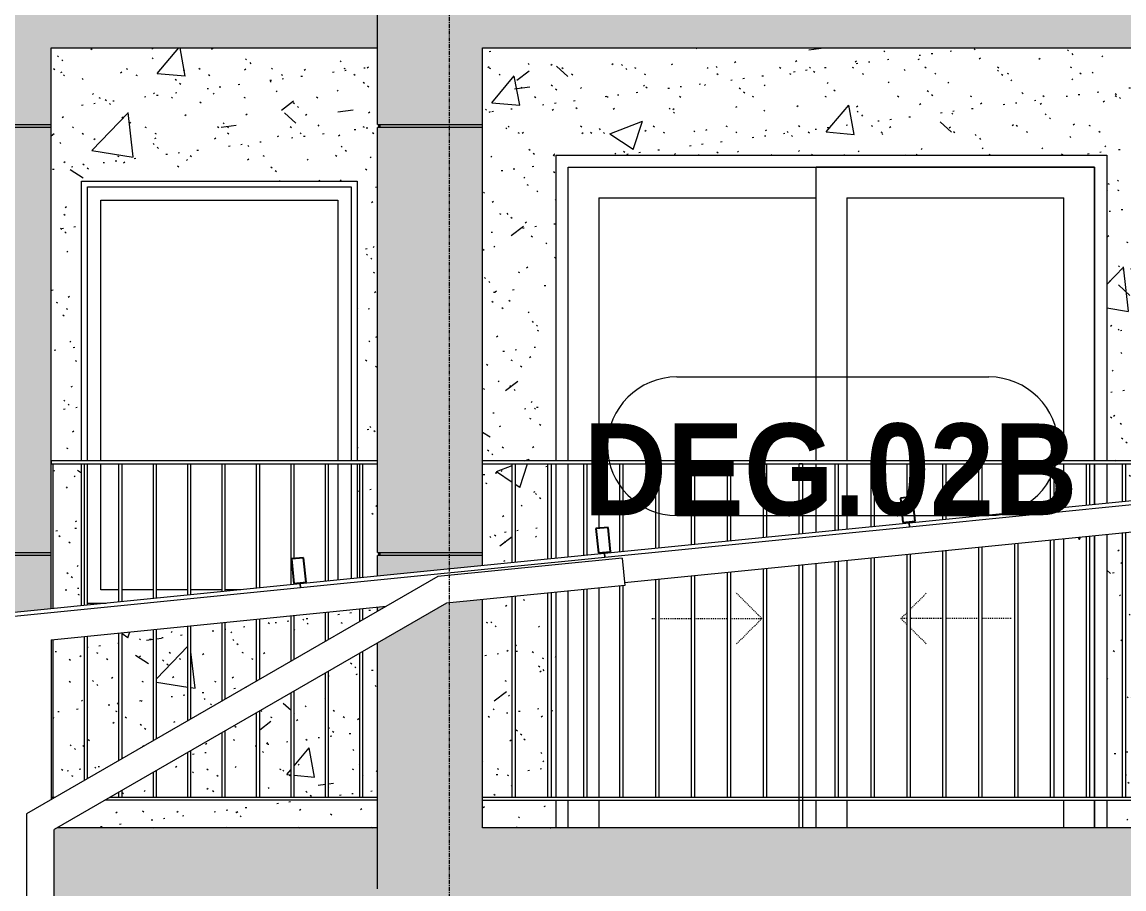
# Model space of a CAD drawing. Header units: millimetres. Extents: x 1240 to 198004, y -7796 to 35300.
# Drawn here: x 60340 to 63941, y 2200 to 5035 of the extents above; entities that cross this region are included whole.
import ezdxf

# ---------------------------------------------------------------- set-up
doc = ezdxf.new("R2010")
doc.units = ezdxf.units.MM
doc.linetypes.add('Dash', pattern=[6, 3, -3])
doc.linetypes.add('Grid Line', pattern=[22.225, 12.7, -3.175, 3.175, -3.175])
for name, color, linetype, lineweight in [('0-1', 7, 'Continuous', 5), ('A-DOOR', 31, 'Continuous', 9), ('A-DOOR-FRAM', 31, 'Continuous', 9), ('A-DOOR-HDLN', 31, 'Dash', 18), ('A-DOOR-IDEN', 31, 'Continuous', 9), ('A-FLOR-HRAL', 11, 'Continuous', 9), ('A-FLOR-HRAL-1', 253, 'Continuous', 9), ('A-GLAZ-1', 7, 'Continuous', 9), ('A-GLAZ-2', 253, 'Continuous', 9), ('A-GLAZ-CURT', 52, 'Continuous', 9), ('A-GLAZ-CURT-1', 52, 'Continuous', 18), ('A-GLAZ-CWMG', 51, 'Continuous', 9), ('A-GLAZ-CWMG-1', 51, 'Continuous', 25), ('A-WALL', 113, 'Continuous', 9), ('A-WALL-PATT-2', 9, 'Continuous', 9), ('A-WALL-PATT-3', 111, 'Continuous', 5), ('I-WALL-1', 7, 'Continuous', 9), ('S-COLS', 52, 'Continuous', 9), ('S-GRID-1', 1, 'Grid Line', 9)]:
    doc.layers.add(name, color=color, linetype=linetype, lineweight=lineweight)
doc.styles.add('Arial_B_2', font='arialbd.ttf', dxfattribs={"width": 0.9, "height": 300})
pattern_1 = [(50, (377.7, 0), (1093.104, -95.634), [114.3, -1257.3]), (355, (377.7, 0), (-211.457, 1146.34), [91.44, -1005.84]), (100.451, (468.8, -8), (881.656, 1050.7), [97.14, -1068.54]), (46.184, (377.7, 304.8), (1626.475, -252.257), [171.45, -1885.95]), (96.636, (513.3, 283.8), (1424.416, 1484.565), [145.71, -1602.81]), (351.184, (377.7, 304.8), (1424.43, 1484.55), [137.16, -1508.76]), (21, (530.1, 228.6), (909.686, -613.591), [114.3, -1257.3]), (326, (530.1, 228.6), (370.812, 1105.129), [91.44, -1005.84]), (71.451, (606, 177.5), (1280.503, 491.528), [97.14, -1068.54]), (37.5, (377.74, 0), (18.5313, 507.3303), [50.292, -943.356, 50.292, -970.788, -1009.65]), (37.5, (377.74, 0), (18.5313, 507.3303), [-2014.728, 50.292, -959.358]), (7.5, (377.74, 0), (400.9178, 601.0836), [50.292, -531.876, 50.292, -920.496, -384.81]), (7.5, (377.74, 0), (400.9178, 601.0836), [-1552.956, 50.292, -334.518]), (327.5, (37.9, 0), (813.5452, -34.3737), [50.292, -330.708, 50.292, -1138.428, -1577.34]), (327.5, (37.9, 0), (813.5452, -34.3737), [-1569.72, 50.292, -1527.048]), (317.5, (-114.5, 0), (888.7755, 152.56), [50.292, -445.008, 50.292, -739.14, -1120.14]), (317.5, (-114.5, 0), (888.7755, 152.56), [-1284.732, 50.292, -1069.848])]
pattern_2 = [(37.5, (377.74, 0), (-4.79953, 146.8239), [5.029, -110.795, 5.029, -124.511, -123.825]), (37.5, (377.74, 0), (-4.79953, 146.8239), [-245.364, 5.029, -118.796]), (7.5, (377.74, 0), (134.85743, 215.0472), [5.029, -57.455, 5.029, -99.365, -40.005]), (7.5, (377.74, 0), (134.85743, 215.0472), [-166.878, 5.029, -34.976]), (327.5, (284.02, 0), (237.29776, 0.4316), [5.029, -33.071, 5.029, -132.131, -179.07]), (327.5, (284.02, 0), (237.29776, 0.4316), [-175.26, 5.029, -174.041]), (317.5, (284.02, 0), (229.06706, 66.8792), [5.029, -14.021, 5.029, -84.887, -102.87]), (317.5, (284.02, 0), (229.06706, 66.8792), [-108.966, 5.029, -97.841])]

# ---------------------------------------------------------------- blocks, each defined once
blk = doc.blocks.new('M_Fixed - 900 x 1400-V13-TKCS_MẶT ĐỨNG NỘI KHU 1')
at = {"layer": 'A-GLAZ-1'}
for p, q in [((60553.9, 4496), (61415.9, 4496)), ((60553.9, 3600), (60553.9, 4496)), ((61415.9, 4496), (61415.9, 3600)), ((60597.9, 4452), (61371.9, 4452)), ((60597.9, 3600), (60597.9, 4452)), ((61371.9, 4452), (61371.9, 3600)), ((60597.9, 3178), (60597.9, 3590)), ((61371.9, 3590), (61371.9, 3209.7)), ((61415.9, 3590), (61415.9, 3214.1)), ((60656.9, 3178), (60597.9, 3178)), ((60769.4, 3178), (60666.9, 3178)), ((60881.9, 3178), (60779.4, 3178)), ((60994.4, 3178), (60891.9, 3178)), ((61055.3, 3178), (61004.4, 3178)), ((60615.2, 3134), (60554.4, 3134))]:
    blk.add_line(p, q, dxfattribs=at)
blk = doc.blocks.new('Railing - 10mm-V14-TKCS_MẶT ĐỨNG NỘI KHU 1')
at = {"layer": 'A-FLOR-HRAL-1'}
for p, q in [((60544.4, 3126.9), (60544.4, 3590)), ((60554.4, 3127.9), (60554.4, 3590)), ((60544.4, 2555.4), (60544.4, 3025.9)), ((60554.4, 2561.2), (60554.4, 3026.9))]:
    blk.add_line(p, q, dxfattribs=at)
blk = doc.blocks.new('Railing - 10mm-V15-TKCS_MẶT ĐỨNG NỘI KHU 1')
at = {"layer": 'A-FLOR-HRAL-1'}
for p, q in [((60656.9, 3138.2), (60656.9, 3590)), ((60666.9, 3139.2), (60666.9, 3590)), ((60656.9, 2620.3), (60656.9, 3037.2)), ((60666.9, 2626.1), (60666.9, 3038.2)), ((60666.9, 2500), (60666.9, 2522.2)), ((60656.9, 2500), (60656.9, 2516.4))]:
    blk.add_line(p, q, dxfattribs=at)
blk = doc.blocks.new('Railing - 10mm-V16-TKCS_MẶT ĐỨNG NỘI KHU 1')
at = {"layer": 'A-FLOR-HRAL-1'}
for p, q in [((60769.4, 3149.4), (60769.4, 3590)), ((60779.4, 3150.4), (60779.4, 3590)), ((60769.4, 2685.3), (60769.4, 3048.4)), ((60779.4, 2691.1), (60779.4, 3049.4)), ((60769.4, 2500), (60769.4, 2581.4)), ((60779.4, 2500), (60779.4, 2587.1))]:
    blk.add_line(p, q, dxfattribs=at)
blk = doc.blocks.new('Railing - 10mm-V17-TKCS_MẶT ĐỨNG NỘI KHU 1')
at = {"layer": 'A-FLOR-HRAL-1'}
for p, q in [((60881.9, 3160.7), (60881.9, 3590)), ((60891.9, 3161.7), (60891.9, 3590)), ((60881.9, 2750.2), (60881.9, 3059.7)), ((60891.9, 2756), (60891.9, 3060.7)), ((60881.9, 2500), (60881.9, 2646.3)), ((60891.9, 2500), (60891.9, 2652.1))]:
    blk.add_line(p, q, dxfattribs=at)
blk = doc.blocks.new('Railing - 10mm-V18-TKCS_MẶT ĐỨNG NỘI KHU 1')
at = {"layer": 'A-FLOR-HRAL-1'}
for p, q in [((60994.4, 3171.9), (60994.4, 3590)), ((61004.4, 3172.9), (61004.4, 3590)), ((60994.4, 2815.2), (60994.4, 3070.9)), ((61004.4, 2821), (61004.4, 3071.9)), ((60994.4, 2500), (60994.4, 2711.3)), ((61004.4, 2500), (61004.4, 2717))]:
    blk.add_line(p, q, dxfattribs=at)
blk = doc.blocks.new('Railing - 10mm-V19-TKCS_MẶT ĐỨNG NỘI KHU 1')
at = {"layer": 'A-FLOR-HRAL-1'}
for p, q in [((61106.9, 3183.2), (61106.9, 3590)), ((61116.9, 3184.2), (61116.9, 3590)), ((61106.9, 2880.1), (61106.9, 3082.2)), ((61116.9, 2885.9), (61116.9, 3083.2)), ((61106.9, 2500), (61106.9, 2776.2)), ((61116.9, 2500), (61116.9, 2782))]:
    blk.add_line(p, q, dxfattribs=at)
blk = doc.blocks.new('Railing - 10mm-V20-TKCS_MẶT ĐỨNG NỘI KHU 1')
at = {"layer": 'A-FLOR-HRAL-1'}
for p, q in [((61219.4, 3194.4), (61219.4, 3590)), ((61229.4, 3279.8), (61229.4, 3590)), ((61229.4, 3195.4), (61229.4, 3199.4)), ((61219.4, 2945.1), (61219.4, 3093.4)), ((61229.4, 2950.9), (61229.4, 3094.4)), ((61229.4, 2500), (61229.4, 2846.9)), ((61219.4, 2500), (61219.4, 2841.2))]:
    blk.add_line(p, q, dxfattribs=at)
blk = doc.blocks.new('Railing - 10mm-V21-TKCS_MẶT ĐỨNG NỘI KHU 1')
at = {"layer": 'A-FLOR-HRAL-1'}
for p, q in [((61331.9, 3205.7), (61331.9, 3590)), ((61341.9, 3206.7), (61341.9, 3590)), ((61331.9, 3010), (61331.9, 3104.7)), ((61341.9, 3015.8), (61341.9, 3105.7)), ((61331.9, 2500), (61331.9, 2906.1)), ((61341.9, 2500), (61341.9, 2911.9))]:
    blk.add_line(p, q, dxfattribs=at)
blk = doc.blocks.new('Railing - 10mm-V22-TKCS_MẶT ĐỨNG NỘI KHU 1')
at = {"layer": 'A-FLOR-HRAL-1'}
for p, q in [((61444.4, 3216.9), (61444.4, 3590)), ((61454.4, 3217.9), (61454.4, 3590)), ((61444.4, 3075), (61444.4, 3115.9)), ((61454.4, 3080.8), (61454.4, 3116.9)), ((61444.4, 2500), (61444.4, 2971.1)), ((61454.4, 2500), (61454.4, 2976.8))]:
    blk.add_line(p, q, dxfattribs=at)
blk = doc.blocks.new('Railing - 50 x 10mm-V23-TKCS_MẶT ĐỨNG NỘI KHU 1')
at = {"layer": 'A-FLOR-HRAL-1'}
for p, q in [((60435.3, 3590), (60441.9, 3590)), ((60441.9, 3116.7), (60441.9, 3590)), ((60441.9, 2496.2), (60441.9, 3015.8))]:
    blk.add_line(p, q, dxfattribs=at)
blk = doc.blocks.new('Railing - Railing-641413-TKCS_MẶT ĐỨNG NỘI KHU 1')
at = {"layer": 'A-FLOR-HRAL-1'}
for p, q in [((60436.9, 2493.3), (60436.9, 2500)), ((60436.9, 2500), (60448.5, 2500)), ((61501.9, 2490), (60611.2, 2490)), ((60628.5, 2500), (61501.9, 2500))]:
    blk.add_line(p, q, dxfattribs=at)
for name in ['Railing - 50 x 10mm-V23-TKCS_MẶT ĐỨNG NỘI KHU 1', 'Railing - 10mm-V14-TKCS_MẶT ĐỨNG NỘI KHU 1', 'Railing - 10mm-V15-TKCS_MẶT ĐỨNG NỘI KHU 1', 'Railing - 10mm-V16-TKCS_MẶT ĐỨNG NỘI KHU 1', 'Railing - 10mm-V17-TKCS_MẶT ĐỨNG NỘI KHU 1', 'Railing - 10mm-V18-TKCS_MẶT ĐỨNG NỘI KHU 1', 'Railing - 10mm-V19-TKCS_MẶT ĐỨNG NỘI KHU 1', 'Railing - 10mm-V20-TKCS_MẶT ĐỨNG NỘI KHU 1', 'Railing - 10mm-V21-TKCS_MẶT ĐỨNG NỘI KHU 1', 'Railing - 10mm-V22-TKCS_MẶT ĐỨNG NỘI KHU 1']:
    blk.add_blockref(name, (0, 0))
blk = doc.blocks.new('Top Rail Type - Top Rail_Internal_-641414-TKCS_MẶT ĐỨNG NỘI KHU 1')
at = {"layer": 'A-FLOR-HRAL-1'}
for p, q in [((60436.9, 3590), (60436.9, 3600)), ((61501.9, 3600), (60436.9, 3600)), ((60436.9, 3590), (61501.9, 3590))]:
    blk.add_line(p, q, dxfattribs=at)
blk = doc.blocks.new('NCV_TKTC_TANG 1_rvt-1-TKCS_MẶT ĐỨNG NỘI KHU 1')
at = {"layer": 'A-WALL-PATT-2'}
h = blk.add_hatch(dxfattribs=at)
h.set_pattern_fill('FP_5', color=256, style=0, pattern_type=2)
h.set_pattern_definition(pattern_1)
h.paths.add_polyline_path([(60455.3, 2400), (61501.9, 2400), (61501.9, 2490), (60611.2, 2490), (60599.5, 2483.2)])
h.paths.add_polyline_path([(61341.9, 2500), (61444.4, 2500), (61444.4, 2971.1), (61341.9, 2911.9)])
h.paths.add_polyline_path([(61454.4, 2500), (61501.9, 2500), (61501.9, 3004.3), (61454.4, 2976.8)])
h.paths.add_polyline_path([(60448.5, 2500), (60544.4, 2555.4), (60544.4, 3025.9), (60441.9, 3015), (60441.9, 2500), (60445.3, 2500)])
h.paths.add_polyline_path([(61230.9, 2500), (61331.9, 2500), (61331.9, 2906.1), (61229.4, 2846.9), (61229.4, 2500)])
h.paths.add_polyline_path([(60994.4, 2500), (60992.8, 2710.3), (60891.9, 2652.1), (60891.9, 2500)])
h.paths.add_polyline_path([(60628.5, 2500), (60656.9, 2500), (60656.9, 2516.4)])
h.paths.add_polyline_path([(60666.9, 2500), (60769.4, 2500), (60769.4, 2581.4), (60666.9, 2522.2)])
h.paths.add_polyline_path([(61219.4, 2500), (61219.4, 2841.2), (61116.9, 2782), (61116.9, 2500)])
h.paths.add_polyline_path([(60779.4, 2500), (60881.9, 2500), (60881.9, 2646.3), (60779.4, 2587.1)])
h.paths.add_polyline_path([(61106.9, 2500), (61106.9, 2776.2), (61004.4, 2717), (61004.4, 2500)])
h.paths.add_polyline_path([(60554.4, 2561.2), (60656.9, 2620.3), (60656.9, 3037.2), (60554.4, 3026.9), (60554.4, 2968)])
h.paths.add_polyline_path([(60666.9, 2626.1), (60769.4, 2685.3), (60769.4, 3048.4), (60666.9, 3038.2), (60666.9, 2968)])
h.paths.add_polyline_path([(60779.4, 2691.1), (60881.9, 2750.2), (60881.9, 3059.7), (60779.4, 3049.4), (60779.4, 2898.9)])
h.paths.add_polyline_path([(60891.9, 2756), (60994.4, 2815.2), (60994.4, 3070.9), (60891.9, 3060.7), (60891.9, 2799.5)])
h.paths.add_polyline_path([(61004.4, 2821), (61106.9, 2880.1), (61106.9, 3082.2), (61004.4, 3071.9), (61004.4, 2968)])
h.paths.add_polyline_path([(61116.9, 2885.9), (61219.4, 2945.1), (61219.4, 3093.4), (61116.9, 3083.2), (61116.9, 2968)])
h.paths.add_polyline_path([(61229.4, 2950.9), (61331.9, 3010), (61331.9, 3104.7), (61229.4, 3094.4), (61229.4, 2968)])
h.paths.add_polyline_path([(61341.9, 3015.8), (61444.4, 3075), (61444.4, 3115.9), (61341.9, 3105.7)])
h.paths.add_polyline_path([(61454.4, 3080.8), (61501.9, 3108.2), (61501.9, 3121.7), (61454.4, 3116.9), (61454.4, 3112)])
h.paths.add_polyline_path([(60441.9, 3116.7), (60534.9, 3126), (60534.9, 3590), (60441.9, 3590), (60441.9, 3197.4)])
h.paths.add_polyline_path([(61434.9, 3216), (61444.4, 3216.9), (61444.4, 3590), (61434.9, 3590), (61434.9, 3221.7)])
h.paths.add_polyline_path([(61454.4, 3217.9), (61501.9, 3222.7), (61501.9, 3290), (61505.9, 3290), (61505.9, 3300), (61501.9, 3300), (61501.9, 3590), (61454.4, 3590), (61454.4, 3221.7)])
h.paths.add_polyline_path([(60436.9, 3590), (60436.9, 3600), (60534.9, 3600), (60534.9, 4515), (61434.9, 4515), (61434.9, 3600), (61501.9, 3600), (61501.9, 4690), (61505.9, 4690), (61505.9, 4700), (61501.9, 4700), (61501.9, 4950), (60435.3, 4950), (60435.3, 3590)])
h = blk.add_hatch(dxfattribs=at)
h.set_pattern_fill('FP_4', color=256, style=0, pattern_type=2)
h.set_pattern_definition(pattern_2)
h.paths.add_polyline_path([(60455.3, 2400), (61501.9, 2400), (61501.9, 2490), (60611.2, 2490), (60599.5, 2483.2)])
h.paths.add_polyline_path([(61341.9, 2500), (61444.4, 2500), (61444.4, 2971.1), (61341.9, 2911.9)])
h.paths.add_polyline_path([(61454.4, 2500), (61501.9, 2500), (61501.9, 3004.3), (61454.4, 2976.8)])
h.paths.add_polyline_path([(60448.5, 2500), (60544.4, 2555.4), (60544.4, 3025.9), (60441.9, 3015), (60441.9, 2500), (60445.3, 2500)])
h.paths.add_polyline_path([(61230.9, 2500), (61331.9, 2500), (61331.9, 2906.1), (61229.4, 2846.9), (61229.4, 2500)])
h.paths.add_polyline_path([(60994.4, 2500), (60992.8, 2710.3), (60891.9, 2652.1), (60891.9, 2500)])
h.paths.add_polyline_path([(60628.5, 2500), (60656.9, 2500), (60656.9, 2516.4)])
h.paths.add_polyline_path([(60666.9, 2500), (60769.4, 2500), (60769.4, 2581.4), (60666.9, 2522.2)])
h.paths.add_polyline_path([(61219.4, 2500), (61219.4, 2841.2), (61116.9, 2782), (61116.9, 2500)])
h.paths.add_polyline_path([(60779.4, 2500), (60881.9, 2500), (60881.9, 2646.3), (60779.4, 2587.1)])
h.paths.add_polyline_path([(61106.9, 2500), (61106.9, 2776.2), (61004.4, 2717), (61004.4, 2500)])
h.paths.add_polyline_path([(60554.4, 2561.2), (60656.9, 2620.3), (60656.9, 3037.2), (60554.4, 3026.9), (60554.4, 2968)])
h.paths.add_polyline_path([(60666.9, 2626.1), (60769.4, 2685.3), (60769.4, 3048.4), (60666.9, 3038.2), (60666.9, 2968)])
h.paths.add_polyline_path([(60779.4, 2691.1), (60881.9, 2750.2), (60881.9, 3059.7), (60779.4, 3049.4), (60779.4, 2898.9)])
h.paths.add_polyline_path([(60891.9, 2756), (60994.4, 2815.2), (60994.4, 3070.9), (60891.9, 3060.7), (60891.9, 2799.5)])
h.paths.add_polyline_path([(61004.4, 2821), (61106.9, 2880.1), (61106.9, 3082.2), (61004.4, 3071.9), (61004.4, 2968)])
h.paths.add_polyline_path([(61116.9, 2885.9), (61219.4, 2945.1), (61219.4, 3093.4), (61116.9, 3083.2), (61116.9, 2968)])
h.paths.add_polyline_path([(61229.4, 2950.9), (61331.9, 3010), (61331.9, 3104.7), (61229.4, 3094.4), (61229.4, 2968)])
h.paths.add_polyline_path([(61341.9, 3015.8), (61444.4, 3075), (61444.4, 3115.9), (61341.9, 3105.7)])
h.paths.add_polyline_path([(61454.4, 3080.8), (61501.9, 3108.2), (61501.9, 3121.7), (61454.4, 3116.9), (61454.4, 3112)])
h.paths.add_polyline_path([(60441.9, 3116.7), (60534.9, 3126), (60534.9, 3590), (60441.9, 3590), (60441.9, 3197.4)])
h.paths.add_polyline_path([(61434.9, 3216), (61444.4, 3216.9), (61444.4, 3590), (61434.9, 3590), (61434.9, 3221.7)])
h.paths.add_polyline_path([(61454.4, 3217.9), (61501.9, 3222.7), (61501.9, 3290), (61505.9, 3290), (61505.9, 3300), (61501.9, 3300), (61501.9, 3590), (61454.4, 3590), (61454.4, 3221.7)])
h.paths.add_polyline_path([(60436.9, 3590), (60436.9, 3600), (60534.9, 3600), (60534.9, 4515), (61434.9, 4515), (61434.9, 3600), (61501.9, 3600), (61501.9, 4690), (61505.9, 4690), (61505.9, 4700), (61501.9, 4700), (61501.9, 4950), (60435.3, 4950), (60435.3, 3590)])
h = blk.add_hatch(dxfattribs=at)
h.set_pattern_fill('FP_5', color=256, style=0, pattern_type=2)
h.set_pattern_definition(pattern_1)
h.paths.add_polyline_path([(61845.3, 2400), (62085.3, 2400), (62085.3, 2490), (61845.3, 2490), (61845.3, 2483.2)])
h.paths.add_polyline_path([(63885.3, 2400), (64053.6, 2400), (64053.6, 2490), (63885.3, 2490), (63885.3, 2483.2)])
h.paths.add_polyline_path([(62085.3, 2500), (62085.3, 3170), (62068.9, 3168.3), (62068.9, 2500)])
h.paths.add_polyline_path([(61913.3, 2500), (61941.6, 2500), (61941.6, 3155.6), (61845.3, 3146), (61845.3, 2500)])
h.paths.add_polyline_path([(62058.9, 2500), (62058.9, 3167.3), (61951.6, 3156.6), (61951.6, 2500)])
h.paths.add_polyline_path([(64053.6, 2500), (64053.6, 3376.8), (63946.3, 3366.1), (63946.3, 2500), (64043.1, 2500)])
h.paths.add_polyline_path([(63885.3, 2500), (63936.3, 2500), (63936.3, 3365.1), (63885.3, 3360), (63885.3, 2968)])
h.paths.add_polyline_path([(61845.3, 3257), (61941.6, 3266.6), (61941.6, 3590), (61845.3, 3590), (61845.3, 3282)])
h.paths.add_polyline_path([(61951.6, 3267.6), (62058.9, 3278.4), (62058.9, 3590), (61951.6, 3590), (61951.6, 3282)])
h.paths.add_polyline_path([(62068.9, 3279.4), (62085.3, 3282), (62085.3, 3590), (62068.9, 3590), (62068.9, 3282)])
h.paths.add_polyline_path([(63885.3, 3461), (63936.3, 3466.1), (63936.3, 3590), (63885.3, 3590), (63885.3, 3495.8)])
h.paths.add_polyline_path([(63946.3, 3467.1), (64053.6, 3477.8), (64053.6, 3590), (63946.3, 3590), (63946.3, 3495.8)])
h.paths.add_polyline_path([(61913.3, 3600), (62085.3, 3600), (62085.3, 4600), (63885.3, 4600), (63885.3, 3600), (64058.6, 3600), (64058.6, 4950), (61845.3, 4950), (61845.3, 3600)])
h = blk.add_hatch(dxfattribs=at)
h.set_pattern_fill('FP_4', color=256, style=0, pattern_type=2)
h.set_pattern_definition(pattern_2)
h.paths.add_polyline_path([(61845.3, 2400), (62085.3, 2400), (62085.3, 2490), (61845.3, 2490), (61845.3, 2483.2)])
h.paths.add_polyline_path([(63885.3, 2400), (64053.6, 2400), (64053.6, 2490), (63885.3, 2490), (63885.3, 2483.2)])
h.paths.add_polyline_path([(62085.3, 2500), (62085.3, 3170), (62068.9, 3168.3), (62068.9, 2500)])
h.paths.add_polyline_path([(61913.3, 2500), (61941.6, 2500), (61941.6, 3155.6), (61845.3, 3146), (61845.3, 2500)])
h.paths.add_polyline_path([(62058.9, 2500), (62058.9, 3167.3), (61951.6, 3156.6), (61951.6, 2500)])
h.paths.add_polyline_path([(64053.6, 2500), (64053.6, 3376.8), (63946.3, 3366.1), (63946.3, 2500), (64043.1, 2500)])
h.paths.add_polyline_path([(63885.3, 2500), (63936.3, 2500), (63936.3, 3365.1), (63885.3, 3360), (63885.3, 2968)])
h.paths.add_polyline_path([(61845.3, 3257), (61941.6, 3266.6), (61941.6, 3590), (61845.3, 3590), (61845.3, 3282)])
h.paths.add_polyline_path([(61951.6, 3267.6), (62058.9, 3278.4), (62058.9, 3590), (61951.6, 3590), (61951.6, 3282)])
h.paths.add_polyline_path([(62068.9, 3279.4), (62085.3, 3282), (62085.3, 3590), (62068.9, 3590), (62068.9, 3282)])
h.paths.add_polyline_path([(63885.3, 3461), (63936.3, 3466.1), (63936.3, 3590), (63885.3, 3590), (63885.3, 3495.8)])
h.paths.add_polyline_path([(63946.3, 3467.1), (64053.6, 3477.8), (64053.6, 3590), (63946.3, 3590), (63946.3, 3495.8)])
h.paths.add_polyline_path([(61913.3, 3600), (62085.3, 3600), (62085.3, 4600), (63885.3, 4600), (63885.3, 3600), (64058.6, 3600), (64058.6, 4950), (61845.3, 4950), (61845.3, 3600)])
at = {"layer": 'I-WALL-1'}
for p, q in [((62085.3, 3600), (62085.3, 4600)), ((62085.3, 4600), (63885.3, 4600)), ((63885.3, 4600), (63885.3, 3600)), ((60534.9, 3600), (60534.9, 4515)), ((60534.9, 4515), (61434.9, 4515)), ((61434.9, 4515), (61434.9, 3600)), ((60534.9, 3126), (60534.9, 3590)), ((61434.9, 3590), (61434.9, 3216)), ((62085.3, 3281), (62085.3, 3590)), ((63885.3, 3590), (63885.3, 3461)), ((63885.3, 3360), (63885.3, 2500)), ((62085.3, 2500), (62085.3, 3170)), ((62085.3, 2400), (62085.3, 2490)), ((63885.3, 2490), (63885.3, 2400))]:
    blk.add_line(p, q, dxfattribs=at)
at = {"layer": 'A-FLOR-HRAL-1'}
for name in ['Railing - Railing-641413-TKCS_MẶT ĐỨNG NỘI KHU 1', 'Top Rail Type - Top Rail_Internal_-641414-TKCS_MẶT ĐỨNG NỘI KHU 1']:
    blk.add_blockref(name, (0, 0), dxfattribs=at)
at = {"layer": 'A-GLAZ-2'}
blk.add_blockref('M_Fixed - 900 x 1400-V13-TKCS_MẶT ĐỨNG NỘI KHU 1', (0, 0), dxfattribs=at)
blk = doc.blocks.new('DEG_02-DEG_03 - DEG_02B-1800x2400mm-CỬA ĐI 02 CÁNH TRƯỢT-2213204-TKCS_MẶT ĐỨNG NỘI KHU 1')
at = {"layer": 'A-DOOR'}
for p, q in [((63845.3, 4560), (62935.3, 4560)), ((62935.3, 3600), (62935.3, 4560)), ((63845.3, 4560), (63845.3, 3600)), ((62225.3, 4460), (62225.3, 3600)), ((62225.3, 4460), (62935.3, 4460)), ((63035.3, 4460), (63035.3, 3600)), ((63035.3, 4460), (63745.3, 4460)), ((63745.3, 3600), (63745.3, 4460)), ((62225.3, 3590), (62225.3, 3379.4)), ((62935.3, 3366), (62935.3, 3590)), ((63035.3, 3590), (63035.3, 3376)), ((63745.3, 3447), (63745.3, 3590)), ((63845.3, 3590), (63845.3, 3457)), ((63845.3, 3356), (63845.3, 2500)), ((63745.3, 2500), (63745.3, 3346)), ((62225.3, 3299), (62225.3, 3295)), ((62935.3, 2500), (62935.3, 3265)), ((63035.3, 3275), (63035.3, 2500)), ((62225.3, 3184), (62225.3, 2500)), ((62225.3, 2490), (62225.3, 2400)), ((62935.3, 2400), (62935.3, 2490)), ((63035.3, 2490), (63035.3, 2400)), ((63745.3, 2400), (63745.3, 2490)), ((63845.3, 2490), (63845.3, 2400))]:
    blk.add_line(p, q, dxfattribs=at)
for centre, radius, start, end in [((63949.1, 3399.2), 164.8, 197.1703, 199.134), ((63641.5, 3399.2), 164.8, 340.866, 343.0692), ((63795.7, 3346), 2.34, 199.134, 261.031), ((63794.9, 3346), 2.34, 278.969, 340.866)]:
    blk.add_arc(centre, radius, start, end, dxfattribs=at)
at = {"layer": 'A-DOOR-FRAM'}
for p, q in [((62125.3, 3600), (62125.3, 4560)), ((62125.3, 4560), (63845.3, 4560)), ((63845.3, 3600), (63845.3, 4560)), ((62125.3, 3285), (62125.3, 3590)), ((63845.3, 3457), (63845.3, 3590)), ((63845.3, 2500), (63845.3, 3356)), ((62125.3, 2500), (62125.3, 3174)), ((62125.3, 2400), (62125.3, 2490)), ((63845.3, 2400), (63845.3, 2490))]:
    blk.add_line(p, q, dxfattribs=at)
at = {"layer": 'A-DOOR-HDLN'}
for p, q in [((62758.1, 3084.2), (62673.2, 3169.1)), ((63242.3, 3113.9), (63297.4, 3169.1)), ((63212.6, 3084.2), (63232.3, 3103.9)), ((62398.1, 3084.2), (62410.9, 3084.2)), ((62420.9, 3084.2), (62528.3, 3084.2)), ((62538.3, 3084.2), (62645.6, 3084.2)), ((62655.6, 3084.2), (62758.1, 3084.2)), ((62758.1, 3084.2), (62673.2, 2999.4)), ((63212.6, 3084.2), (63232.3, 3064.5)), ((63232.3, 3084.2), (63212.6, 3084.2)), ((63349.6, 3084.2), (63242.3, 3084.2)), ((63466.9, 3084.2), (63359.6, 3084.2)), ((63572.6, 3084.2), (63476.9, 3084.2)), ((63242.3, 3054.5), (63297.4, 2999.4))]:
    blk.add_line(p, q, dxfattribs=at)
blk = doc.blocks.new('Railing - 10mm-V75-TKCS_MẶT ĐỨNG NỘI KHU 1')
at = {"layer": 'A-FLOR-HRAL'}
for p, q in [((61941.6, 3266.6), (61941.6, 3590)), ((61951.6, 3590), (61951.6, 3267.6)), ((61941.6, 2500), (61941.6, 3155.6)), ((61951.6, 3156.6), (61951.6, 2500))]:
    blk.add_line(p, q, dxfattribs=at)
blk = doc.blocks.new('Railing - 10mm-V76-TKCS_MẶT ĐỨNG NỘI KHU 1')
at = {"layer": 'A-FLOR-HRAL'}
for p, q in [((62058.9, 3278.4), (62058.9, 3590)), ((62068.9, 3590), (62068.9, 3279.4)), ((62058.9, 2500), (62058.9, 3167.3)), ((62068.9, 3168.3), (62068.9, 2500))]:
    blk.add_line(p, q, dxfattribs=at)
blk = doc.blocks.new('Railing - 10mm-V77-TKCS_MẶT ĐỨNG NỘI KHU 1')
at = {"layer": 'A-FLOR-HRAL'}
for p, q in [((62176.3, 3290.1), (62176.3, 3590)), ((62186.3, 3590), (62186.3, 3291.1)), ((62176.3, 2500), (62176.3, 3179)), ((62186.3, 3180), (62186.3, 2500))]:
    blk.add_line(p, q, dxfattribs=at)
blk = doc.blocks.new('Railing - 10mm-V78-TKCS_MẶT ĐỨNG NỘI KHU 1')
at = {"layer": 'A-FLOR-HRAL'}
for p, q in [((62293.6, 3301.8), (62293.6, 3590)), ((62303.6, 3590), (62303.6, 3302.8)), ((62293.6, 2500), (62293.6, 3190.8)), ((62303.6, 3191.8), (62303.6, 2500))]:
    blk.add_line(p, q, dxfattribs=at)
blk = doc.blocks.new('Railing - 10mm-V79-TKCS_MẶT ĐỨNG NỘI KHU 1')
at = {"layer": 'A-FLOR-HRAL'}
for p, q in [((62410.9, 3313.5), (62410.9, 3590)), ((62420.9, 3590), (62420.9, 3314.5)), ((62410.9, 2500), (62410.9, 3212.6)), ((62420.9, 3213.6), (62420.9, 2500))]:
    blk.add_line(p, q, dxfattribs=at)
blk = doc.blocks.new('Railing - 10mm-V80-TKCS_MẶT ĐỨNG NỘI KHU 1')
at = {"layer": 'A-FLOR-HRAL'}
for p, q in [((62528.3, 3325.3), (62528.3, 3590)), ((62538.3, 3590), (62538.3, 3326.3)), ((62528.3, 2500), (62528.3, 3224.3)), ((62538.3, 3225.3), (62538.3, 2500))]:
    blk.add_line(p, q, dxfattribs=at)
blk = doc.blocks.new('Railing - 10mm-V81-TKCS_MẶT ĐỨNG NỘI KHU 1')
at = {"layer": 'A-FLOR-HRAL'}
for p, q in [((62645.6, 3337), (62645.6, 3590)), ((62655.6, 3590), (62655.6, 3338)), ((62645.6, 2500), (62645.6, 3236)), ((62655.6, 3237), (62655.6, 2500))]:
    blk.add_line(p, q, dxfattribs=at)
blk = doc.blocks.new('Railing - 10mm-V82-TKCS_MẶT ĐỨNG NỘI KHU 1')
at = {"layer": 'A-FLOR-HRAL'}
for p, q in [((62762.9, 3348.7), (62762.9, 3590)), ((62772.9, 3590), (62772.9, 3349.7)), ((62762.9, 2500), (62762.9, 3247.8)), ((62772.9, 3248.8), (62772.9, 2500))]:
    blk.add_line(p, q, dxfattribs=at)
blk = doc.blocks.new('Railing - 50 x 10mm-V83-TKCS_MẶT ĐỨNG NỘI KHU 1')
at = {"layer": 'A-FLOR-HRAL'}
for p, q in [((62890.3, 3590), (62880.3, 3590)), ((62880.3, 3360.5), (62880.3, 3590)), ((62890.3, 3590), (62890.3, 3361.5)), ((62880.3, 2400), (62880.3, 3259.5)), ((62890.3, 3260.5), (62890.3, 2400))]:
    blk.add_line(p, q, dxfattribs=at)
blk = doc.blocks.new('Railing - 10mm-V84-TKCS_MẶT ĐỨNG NỘI KHU 1')
at = {"layer": 'A-FLOR-HRAL'}
for p, q in [((62997.6, 3372.2), (62997.6, 3590)), ((63007.6, 3590), (63007.6, 3373.2)), ((62997.6, 2500), (62997.6, 3271.2)), ((63007.6, 3272.2), (63007.6, 2500))]:
    blk.add_line(p, q, dxfattribs=at)
blk = doc.blocks.new('Railing - 10mm-V85-TKCS_MẶT ĐỨNG NỘI KHU 1')
at = {"layer": 'A-FLOR-HRAL'}
for p, q in [((63114.9, 3383.9), (63114.9, 3590)), ((63124.9, 3590), (63124.9, 3384.9)), ((63114.9, 2500), (63114.9, 3283)), ((63124.9, 3284), (63124.9, 2500))]:
    blk.add_line(p, q, dxfattribs=at)
blk = doc.blocks.new('Railing - 10mm-V86-TKCS_MẶT ĐỨNG NỘI KHU 1')
at = {"layer": 'A-FLOR-HRAL'}
for p, q in [((63232.3, 3480.1), (63232.3, 3590)), ((63242.3, 3590), (63242.3, 3481.1)), ((63232.3, 3395.7), (63232.3, 3399.7)), ((63242.3, 3400.7), (63242.3, 3396.7)), ((63232.3, 2500), (63232.3, 3294.7)), ((63242.3, 3295.7), (63242.3, 2500))]:
    blk.add_line(p, q, dxfattribs=at)
blk = doc.blocks.new('Railing - 10mm-V87-TKCS_MẶT ĐỨNG NỘI KHU 1')
at = {"layer": 'A-FLOR-HRAL'}
for p, q in [((63349.6, 3407.4), (63349.6, 3590)), ((63359.6, 3590), (63359.6, 3408.4)), ((63349.6, 2500), (63349.6, 3306.4)), ((63359.6, 3307.4), (63359.6, 2500))]:
    blk.add_line(p, q, dxfattribs=at)
blk = doc.blocks.new('Railing - 10mm-V88-TKCS_MẶT ĐỨNG NỘI KHU 1')
at = {"layer": 'A-FLOR-HRAL'}
for p, q in [((63466.9, 3419.1), (63466.9, 3590)), ((63476.9, 3590), (63476.9, 3420.1)), ((63466.9, 2500), (63466.9, 3318.2)), ((63476.9, 3319.2), (63476.9, 2500))]:
    blk.add_line(p, q, dxfattribs=at)
blk = doc.blocks.new('Railing - 10mm-V89-TKCS_MẶT ĐỨNG NỘI KHU 1')
at = {"layer": 'A-FLOR-HRAL'}
for p, q in [((63584.3, 3430.9), (63584.3, 3590)), ((63594.3, 3590), (63594.3, 3431.9)), ((63584.3, 2500), (63584.3, 3329.9)), ((63594.3, 3330.9), (63594.3, 2500))]:
    blk.add_line(p, q, dxfattribs=at)
blk = doc.blocks.new('Railing - 10mm-V90-TKCS_MẶT ĐỨNG NỘI KHU 1')
at = {"layer": 'A-FLOR-HRAL'}
for p, q in [((63701.6, 3442.6), (63701.6, 3590)), ((63711.6, 3590), (63711.6, 3443.6)), ((63701.6, 2500), (63701.6, 3341.6)), ((63711.6, 3342.6), (63711.6, 2500))]:
    blk.add_line(p, q, dxfattribs=at)
blk = doc.blocks.new('Railing - 10mm-V91-TKCS_MẶT ĐỨNG NỘI KHU 1')
at = {"layer": 'A-FLOR-HRAL'}
for p, q in [((63818.9, 3454.3), (63818.9, 3590)), ((63828.9, 3590), (63828.9, 3455.3)), ((63818.9, 2500), (63818.9, 3353.4)), ((63828.9, 3354.4), (63828.9, 2500))]:
    blk.add_line(p, q, dxfattribs=at)
blk = doc.blocks.new('Railing - 10mm-V92-TKCS_MẶT ĐỨNG NỘI KHU 1')
at = {"layer": 'A-FLOR-HRAL'}
for p, q in [((63936.3, 3466.1), (63936.3, 3590)), ((63946.3, 3590), (63946.3, 3467.1)), ((63936.3, 2500), (63936.3, 3365.1)), ((63946.3, 3366.1), (63946.3, 2500))]:
    blk.add_line(p, q, dxfattribs=at)
blk = doc.blocks.new('Railing - 50 x 10mm-V93-TKCS_MẶT ĐỨNG NỘI KHU 1')
at = {"layer": 'A-FLOR-HRAL'}
for p, q in [((64058.6, 3590), (64053.6, 3590)), ((64053.6, 3477.8), (64053.6, 3590)), ((64053.6, 2400), (64053.6, 3376.8))]:
    blk.add_line(p, q, dxfattribs=at)
blk = doc.blocks.new('Railing - Railing-1598472-TKCS_MẶT ĐỨNG NỘI KHU 1')
at = {"layer": 'A-FLOR-HRAL'}
for p, q in [((61845.3, 2500), (64058.6, 2500)), ((61845.3, 2490), (64058.6, 2490))]:
    blk.add_line(p, q, dxfattribs=at)
for name in ['Railing - 10mm-V75-TKCS_MẶT ĐỨNG NỘI KHU 1', 'Railing - 10mm-V76-TKCS_MẶT ĐỨNG NỘI KHU 1', 'Railing - 10mm-V77-TKCS_MẶT ĐỨNG NỘI KHU 1', 'Railing - 10mm-V78-TKCS_MẶT ĐỨNG NỘI KHU 1', 'Railing - 10mm-V79-TKCS_MẶT ĐỨNG NỘI KHU 1', 'Railing - 10mm-V80-TKCS_MẶT ĐỨNG NỘI KHU 1', 'Railing - 10mm-V81-TKCS_MẶT ĐỨNG NỘI KHU 1', 'Railing - 10mm-V82-TKCS_MẶT ĐỨNG NỘI KHU 1', 'Railing - 50 x 10mm-V83-TKCS_MẶT ĐỨNG NỘI KHU 1', 'Railing - 10mm-V84-TKCS_MẶT ĐỨNG NỘI KHU 1', 'Railing - 10mm-V85-TKCS_MẶT ĐỨNG NỘI KHU 1', 'Railing - 10mm-V86-TKCS_MẶT ĐỨNG NỘI KHU 1', 'Railing - 10mm-V87-TKCS_MẶT ĐỨNG NỘI KHU 1', 'Railing - 10mm-V88-TKCS_MẶT ĐỨNG NỘI KHU 1', 'Railing - 10mm-V89-TKCS_MẶT ĐỨNG NỘI KHU 1', 'Railing - 10mm-V90-TKCS_MẶT ĐỨNG NỘI KHU 1', 'Railing - 10mm-V91-TKCS_MẶT ĐỨNG NỘI KHU 1', 'Railing - 10mm-V92-TKCS_MẶT ĐỨNG NỘI KHU 1', 'Railing - 50 x 10mm-V93-TKCS_MẶT ĐỨNG NỘI KHU 1']:
    blk.add_blockref(name, (0, 0))
blk = doc.blocks.new('Top Rail Type - Top Rail_Internal_-1598476-TKCS_MẶT ĐỨNG NỘI KHU 1')
at = {"layer": 'A-FLOR-HRAL'}
for p, q in [((64058.6, 3600), (61845.3, 3600)), ((61845.3, 3590), (64058.6, 3590))]:
    blk.add_line(p, q, dxfattribs=at)
blk = doc.blocks.new('TRỤ ĐỂ XE - TRỤ ĐỂ XE-2599185-TKCS_MẶT ĐỨNG NỘI KHU 1')
at = {"layer": 'S-COLS'}
for p, q in [((62309.2, 3202.4), (64335.3, 3405)), ((62301.3, 3282), (61698.6, 3221.7)), ((62301.3, 3282), (62310.2, 3192.4)), ((61698.6, 3221.7), (60355.3, 2446.2)), ((62310.2, 3192.4), (61726.8, 3134.1)), ((61726.8, 3134.1), (60445.3, 2394.2)), ((60435.3, 3015), (61530.2, 3124.5)), ((60435.3, 3015), (60435.3, 2492.4)), ((60355.3, 2446.2), (60355.3, 1900)), ((60445.3, 1900), (60445.3, 2394.2))]:
    blk.add_line(p, q, dxfattribs=at)
blk = doc.blocks.new('System Panel - Glazed-2342062-TKCS_MẶT ĐỨNG NỘI KHU 1')
at = {"layer": 'A-GLAZ-CURT-1'}
for p, q in [((60253.8, 3097.9), (59258.8, 2998.4)), ((60255, 3085.9), (60253.8, 3097.9)), ((59259.9, 2986.4), (60255, 3085.9)), ((59258.8, 2998.4), (59259.9, 2986.4))]:
    blk.add_line(p, q, dxfattribs=at)
blk = doc.blocks.new('Rectangular Mullion - 40 x 80mm-2340579-TKCS_MẶT ĐỨNG NỘI KHU 1')
at = {"layer": 'A-GLAZ-CWMG-1'}
for p, q in [((59270.3, 3083.9), (59230.5, 3080)), ((59230.5, 3080), (59238.5, 3000.4)), ((59278.3, 3004.3), (59270.3, 3083.9)), ((59238.5, 3000.4), (59278.3, 3004.3))]:
    blk.add_line(p, q, dxfattribs=at)
blk = doc.blocks.new('STN_Door Tag - STN_Door Tag-1788670-TKCS_MẶT ĐỨNG NỘI KHU 1')
at = {"layer": 'A-DOOR-IDEN'}
for p, q in [((35836.5, 30934.3), (36856.6, 30934.3)), ((35836.5, 30481.5), (36856.6, 30481.5))]:
    blk.add_line(p, q, dxfattribs=at)
for centre, start, end in [((35836.5, 30707.9), 90, 270), ((36856.6, 30707.9), 270, 90)]:
    blk.add_arc(centre, 226.4, start, end, dxfattribs=at)

msp = doc.modelspace()

# ---------------------------------------------------------------- hatches: boundary and pattern name
at = {"layer": 'A-WALL-PATT-3'}
h = msp.add_hatch(color=256, dxfattribs=at)
h.paths.add_polyline_path([(56843.3, 2200), (57476.3, 2200), (57476.3, 2394.2), (56843.3, 2759.7), (56843.3, 2394.2)])
h.paths.add_polyline_path([(59354.7, 2200), (60225.3, 2200), (60225.3, 2394.2), (59354.7, 2896.9), (59158.9, 2877.3), (59157.9, 2887.3), (58960.8, 2867.6), (58763.8, 2887.3), (58762.8, 2877.3), (58564.8, 2895.6), (57696.3, 2394.2), (57696.3, 2200), (59330, 2200)])
h.paths.add_polyline_path([(60235.3, 2492.4), (60235.3, 2995), (59493.3, 2920.8), (60225.3, 2498.1)])
h.paths.add_polyline_path([(57486.3, 2492.4), (57486.3, 3015), (56843.3, 3079.3), (56843.3, 2863.7), (57392.5, 2546.6)])
h.paths.add_polyline_path([(57686.3, 2492.4), (58428.4, 2920.8), (57686.3, 2995), (57686.3, 2522.3)])
h.paths.add_polyline_path([(58960.8, 2968.6), (60435.3, 3116), (60435.3, 3290), (59235.3, 3290), (59235.3, 3114.4), (57835.3, 3114.4), (57835.3, 3290), (56843.3, 3290), (56843.3, 3180.3), (58960.8, 2968.6)])
h.paths.add_polyline_path([(58683.2, 3000.4), (58643.4, 3004.3), (58651.4, 3083.9), (58691.2, 3080), (58684.1, 3009.8)])
h.paths.add_polyline_path([(59238.5, 3000.4), (59230.5, 3080), (59270.3, 3083.9), (59278.3, 3004.3), (59258.8, 3002.4)])
h.paths.add_polyline_path([(57688.2, 3099.8), (57648.4, 3103.8), (57656.3, 3183.4), (57696.1, 3179.5), (57689.6, 3114.4)])
h.paths.add_polyline_path([(60233.5, 3099.8), (60225.5, 3179.5), (60265.3, 3183.4), (60273.3, 3103.8), (60253.8, 3101.9)])
h.paths.add_polyline_path([(57392.5, 3300), (57835.3, 3300), (57835.3, 4514.4), (59235.3, 4514.4), (59235.3, 3300), (60435.3, 3300), (60435.3, 4690), (56843.3, 4690), (56843.3, 3300)])
h.paths.add_polyline_path([(56843.3, 4700), (60435.3, 4700), (60435.3, 5600), (56843.3, 5600), (56843.3, 4998.3)])
for points in [[(60435.3, 4950), (61501.9, 4950), (61501.9, 5600), (60435.3, 5600)], [(60435.3, 4690), (60435.3, 4700), (56839.3, 4700), (56839.3, 4690), (59330, 4690)], [(61511.9, 4690), (61511.9, 4700), (61505.9, 4700), (61505.9, 4690)], [(61845.3, 4690), (61845.3, 4700), (61511.9, 4700), (61511.9, 4690)], [(59235.3, 3290), (60435.3, 3290), (60435.3, 3300), (59235.3, 3300)], [(61511.9, 3290), (61511.9, 3300), (61505.9, 3300), (61505.9, 3290), (61509.5, 3290)], [(61845.3, 3290), (61845.3, 3300), (61511.9, 3300), (61511.9, 3290), (61590.4, 3290)], [(61501.9, 2200), (61501.9, 2400), (60455.3, 2400), (60445.3, 2394.2), (60445.3, 2200), (60621.7, 2200)]]:
    msp.add_hatch(color=256, dxfattribs=at).paths.add_polyline_path(points)
h = msp.add_hatch(color=256, dxfattribs=at)
h.paths.add_polyline_path([(61511.9, 2200), (61511.9, 3010), (61501.9, 3004.3), (61501.9, 2200)])
h.paths.add_polyline_path([(61501.9, 3108.2), (61511.9, 3114), (61511.9, 3122.7), (61501.9, 3121.7), (61501.9, 3112)])
h.paths.add_polyline_path([(61501.9, 3222.7), (61511.9, 3223.7), (61511.9, 3290), (61501.9, 3290)])
h.paths.add_polyline_path([(61511.9, 3300), (61511.9, 4690), (61501.9, 4690), (61501.9, 3300)])
h.paths.add_polyline_path([(61501.9, 4700), (61511.9, 4700), (61511.9, 5600), (61501.9, 5600), (61501.9, 4998.3)])
h = msp.add_hatch(color=256, dxfattribs=at)
h.paths.add_polyline_path([(61913.3, 2200), (64268.6, 2200), (64268.6, 3290), (64058.6, 3290), (64058.6, 2400), (61845.3, 2400), (61845.3, 3146), (61723.7, 3132.3), (61511.9, 3010), (61511.9, 2200)])
h.paths.add_polyline_path([(61511.9, 3114), (61530.2, 3124.5), (61511.9, 3122.7)])
h.paths.add_polyline_path([(61511.9, 3223.7), (61845.3, 3257), (61845.3, 3290), (61511.9, 3290)])
h.paths.add_polyline_path([(61590.4, 3300), (61845.3, 3300), (61845.3, 4690), (61511.9, 4690), (61511.9, 3300)])
h.paths.add_polyline_path([(64268.6, 3300), (64268.6, 3398.3), (64058.6, 3377.3), (64058.6, 3300), (64235.1, 3300)])
h.paths.add_polyline_path([(64058.6, 3478.3), (64268.6, 3499.3), (64268.6, 4690), (64058.6, 4690), (64058.6, 3495.8)])
h.paths.add_polyline_path([(64058.6, 4700), (64268.6, 4700), (64268.6, 4950), (65045.3, 4950), (65045.3, 5600), (61511.9, 5600), (61511.9, 4700), (61845.3, 4700), (61845.3, 4950), (64058.6, 4950)])
h = msp.add_hatch(color=256, dxfattribs=at)
h.paths.add_polyline_path([(58038.3, 1300), (60235.3, 1300), (60235.3, 1490), (57686.3, 1490), (57686.3, 1300)])
h.paths.add_polyline_path([(56843.3, 1300), (57486.3, 1300), (57486.3, 1490), (56843.3, 1490), (56843.3, 1487.7)])
h.paths.add_polyline_path([(61258.6, 1300), (61501.9, 1300), (61501.9, 1490), (60435.3, 1490), (60435.3, 1300), (60621.7, 1300)])
h.paths.add_polyline_path([(57476.3, 1500), (57486.3, 1500), (57486.3, 1900), (57476.3, 1900), (57476.3, 2200), (56843.3, 2198.5), (56843.3, 1600), (56839.3, 1600), (56839.3, 1590), (56843.3, 1590), (56843.3, 1500), (57392.5, 1500)])
h.paths.add_polyline_path([(61501.9, 1500), (61501.9, 2200), (60445.3, 2200), (60445.3, 1900), (60435.3, 1900), (60435.3, 1500), (60621.7, 1500)])
h.paths.add_polyline_path([(60235.3, 1500), (60235.3, 1900), (60225.3, 1900), (60225.3, 2200), (57696.3, 2200), (57696.3, 1900), (57686.3, 1900), (57686.3, 1500), (59330, 1500)])
h = msp.add_hatch(color=256, dxfattribs=at)
h.paths.add_polyline_path([(61822.6, 1300), (64258.6, 1300), (64258.6, 1490), (61501.9, 1490), (61501.9, 1300), (61635.8, 1300)])
h.paths.add_polyline_path([(64173.8, 1500), (64258.6, 1500), (64258.6, 2200), (61501.9, 2200), (61501.9, 1500), (63850.9, 1500)])

# ---------------------------------------------------------------- linework, layer by layer
at = {"layer": 'A-WALL'}
for p, q in [((61501.9, 4700), (61501.9, 5600)), ((60435.3, 3116), (60435.3, 4950)), ((60435.3, 4950), (61501.9, 4950)), ((61845.3, 4950), (64058.6, 4950)), ((61845.3, 3257), (61845.3, 4950)), ((56625.2, 4700), (60435.3, 4700)), ((60435.3, 4690), (56625.2, 4690)), ((61501.9, 4700), (61845.3, 4700)), ((61501.9, 3300), (61501.9, 4690)), ((61845.3, 4690), (61501.9, 4690)), ((61505.9, 4690), (61505.9, 4700)), ((59235.3, 3300), (60435.3, 3300)), ((60435.3, 3290), (59235.3, 3290)), ((61501.9, 3300), (61845.3, 3300)), ((61501.9, 3222.7), (61501.9, 3290)), ((61845.3, 3290), (61501.9, 3290)), ((61505.9, 3290), (61505.9, 3300)), ((61845.3, 2400), (61845.3, 3146)), ((61501.9, 3108.2), (61501.9, 3121.7)), ((61501.9, 2200), (61501.9, 3004.3)), ((61501.9, 2400), (60455.3, 2400)), ((64058.6, 2400), (61845.3, 2400))]:
    msp.add_line(p, q, dxfattribs=at)
at = {"layer": 'S-GRID-1'}
msp.add_line((61736.9, -2695.9), (61736.9, 30542.5), dxfattribs=at)

# ---------------------------------------------------------------- block references
at = {"layer": '0-1'}
msp.add_blockref('NCV_TKTC_TANG 1_rvt-1-TKCS_MẶT ĐỨNG NỘI KHU 1', (0, 0), dxfattribs=at)
at = {"layer": 'A-DOOR'}
msp.add_blockref('DEG_02-DEG_03 - DEG_02B-1800x2400mm-CỬA ĐI 02 CÁNH TRƯỢT-2213204-TKCS_MẶT ĐỨNG NỘI KHU 1', (0, 0), dxfattribs=at)
at = {"layer": 'A-DOOR-IDEN'}
msp.add_blockref('STN_Door Tag - STN_Door Tag-1788670-TKCS_MẶT ĐỨNG NỘI KHU 1', (26643.4, -27060.1), dxfattribs=at)
at = {"layer": 'A-FLOR-HRAL'}
for name in ['Top Rail Type - Top Rail_Internal_-1598476-TKCS_MẶT ĐỨNG NỘI KHU 1', 'Railing - Railing-1598472-TKCS_MẶT ĐỨNG NỘI KHU 1']:
    msp.add_blockref(name, (0, 0), dxfattribs=at)
at = {"layer": 'A-GLAZ-CURT'}
for p in [(3980.2, 398), (2985.1, 298.5), (1990.1, 199), (995, 99.5)]:
    msp.add_blockref('System Panel - Glazed-2342062-TKCS_MẶT ĐỨNG NỘI KHU 1', p, dxfattribs=at)
at = {"layer": 'A-GLAZ-CWMG'}
for p in [(3980.2, 398), (2985.1, 298.5), (1990.1, 199)]:
    msp.add_blockref('Rectangular Mullion - 40 x 80mm-2340579-TKCS_MẶT ĐỨNG NỘI KHU 1', p, dxfattribs=at)
at = {"layer": 'S-COLS'}
msp.add_blockref('TRỤ ĐỂ XE - TRỤ ĐỂ XE-2599185-TKCS_MẶT ĐỨNG NỘI KHU 1', (0, 0), dxfattribs=at)

# ---------------------------------------------------------------- texts
at = {"layer": 'A-DOOR-IDEN', "insert": (62982.3, 3570), "char_height": 300, "width": 1652.4, "attachment_point": 5, "line_spacing_factor": 0.936439, "style": 'Arial_B_2'}
msp.add_mtext('\\pt6.75,13.5,20.25,27,33.75,40.5,47.25,54,60.75,67.5,74.25,81,87.75,94.5,101.25,108,114.75,121.5,128.25,135,141.75,148.5,155.25,162,168.75,175.5,182.25,189,195.75,202.5,209.25,216;DEG.02B', dxfattribs=at)

doc.saveas('drawing.dxf')
